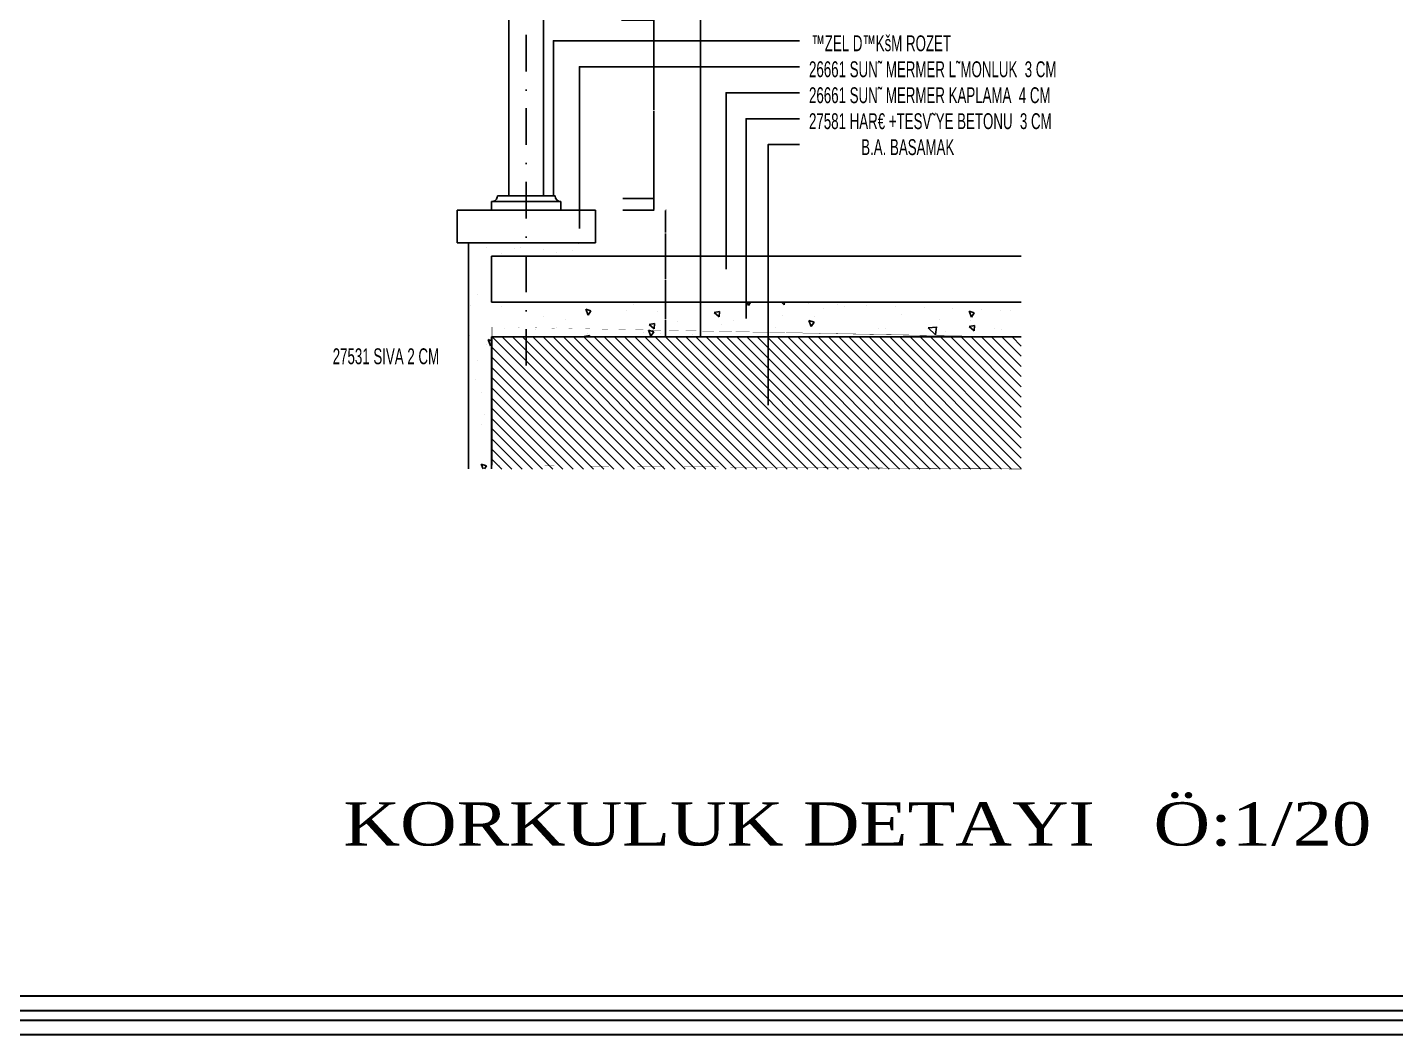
# Model space of a CAD drawing. Extents: x 386248 to 427517, y 4539405 to 4542296.
# Drawn here: x 415123.5 to 415597.9, y 4540298.7 to 4540647.9 of the extents above; entities that cross this region are included whole.
import ezdxf

# ---------------------------------------------------------------- set-up
doc = ezdxf.new("R2010")
doc.units = 0
doc.linetypes.add('DASHDOT', pattern=[25.399999999999995, 12.7, -6.349999999999998, 0, -6.349999999999998])
doc.layers.add('YAZI2', color=5, linetype='Continuous')
doc.layers.add('YAZILAR', color=1, linetype='Continuous', lineweight=30)
doc.styles.add('BASLIK', font='')
doc.styles.get("Standard").update_dxf_attribs({"font": 'arial.ttf'})
doc.styles.add('TROMANS', font='')
doc.styles.get('BASLIK').set_extended_font_data('Times New Roman Tur')
doc.styles.get('TROMANS').set_extended_font_data('Arial')
doc.dimstyles.get("Standard").update_dxf_attribs({"dimtxt": 0.18, "dimasz": 0.18, "dimexe": 0.18, "dimexo": 0.0625, "dimgap": 0.09, "dimtad": 0, "dimtih": 1, "dimtoh": 1, "dimdec": 4, "dimzin": 0, "dimdsep": 46, "dimtxsty": 'Standard', "dimcen": 0.09, "dimadec": 0, "dimazin": 0, "dimtfac": 1, "dimtdec": 4, "dimtofl": 0, "dimtmove": 0, "dimatfit": 3, "dimfxl": 1, "dimtolj": 1, "dimtzin": 0, "dimarcsym": 0})

# ---------------------------------------------------------------- blocks, each defined once
blk = doc.blocks.new('*D3951')
at = {"color": 0, "lineweight": -2}
for p, q in [((415344.7530346807, 4540584.366778228), (415344.7530346806, 4540576.726778228)), ((415344.8155346806, 4540584.546778227), (415344.9330346807, 4540584.546778227)), ((415344.7530346804, 4540568.726778229), (415344.7530346806, 4540576.366778228)), ((415344.6905346806, 4540568.546778229), (415344.5730346804, 4540568.546778229))]:
    blk.add_line(p, q, dxfattribs=at)
at = {"color": 0}
for points in [[(415344.7830346808, 4540584.366778228), (415344.7230346807, 4540584.366778228), (415344.7530346807, 4540584.546778227)], [(415344.7230346804, 4540568.726778229), (415344.7830346805, 4540568.726778229), (415344.7530346804, 4540568.546778229)]]:
    blk.add_solid(points, dxfattribs=at)
at = {"layer": 'Defpoints', "color": 0}
for p in [(415344.7530346806, 4540584.546778227), (415344.7530346807, 4540584.546778227), (415344.7530346806, 4540568.546778229)]:
    blk.add_point(p, dxfattribs=at)
at = {"color": 0, "insert": (415344.7530346806, 4540576.546778228), "char_height": 0.18, "attachment_point": 5}
blk.add_mtext('\\A1;4', dxfattribs=at)
blk = doc.blocks.new('*D3953')
at = {"color": 0, "lineweight": -2}
for p, q in [((415340.6707519205, 4540588.546778229), (415340.6707519206, 4540592.743945159)), ((415340.6707519206, 4540592.743945159), (415340.8507519205, 4540592.743945159)), ((415329.9258756306, 4540584.546778227), (415340.8507519204, 4540584.546778227)), ((415331.5811405497, 4540588.546778229), (415340.8507519205, 4540588.546778229)), ((415340.6707519204, 4540584.726778227), (415340.6707519205, 4540588.366778229))]:
    blk.add_line(p, q, dxfattribs=at)
at = {"color": 0}
for points in [[(415340.7007519205, 4540588.366778229), (415340.6407519205, 4540588.366778229), (415340.6707519205, 4540588.546778229)], [(415340.6407519204, 4540584.726778227), (415340.7007519205, 4540584.726778227), (415340.6707519204, 4540584.546778227)]]:
    blk.add_solid(points, dxfattribs=at)
at = {"layer": 'Defpoints', "color": 0}
for p in [(415329.8633756306, 4540584.546778227), (415331.5186405497, 4540588.546778229), (415340.6707519205, 4540588.546778229)]:
    blk.add_point(p, dxfattribs=at)
at = {"color": 0, "insert": (415340.973903353, 4540592.743945159), "char_height": 0.18, "attachment_point": 5}
blk.add_mtext('\\A1;1', dxfattribs=at)
blk = doc.blocks.new('*D3954')
at = {"color": 0, "lineweight": -2}
for p, q in [((415344.7530346807, 4540568.366778229), (415344.7530346806, 4540560.726778228)), ((415344.8155346806, 4540568.546778229), (415344.9330346807, 4540568.546778229)), ((415344.7530346804, 4540552.726778227), (415344.7530346806, 4540560.366778228)), ((415344.6905346809, 4540552.546778227), (415344.5730346804, 4540552.546778227))]:
    blk.add_line(p, q, dxfattribs=at)
at = {"color": 0}
for points in [[(415344.7830346808, 4540568.366778229), (415344.7230346807, 4540568.366778229), (415344.7530346807, 4540568.546778229)], [(415344.7230346804, 4540552.726778227), (415344.7830346805, 4540552.726778227), (415344.7530346804, 4540552.546778227)]]:
    blk.add_solid(points, dxfattribs=at)
at = {"layer": 'Defpoints', "color": 0}
for p in [(415344.7530346806, 4540568.546778229), (415344.7530346807, 4540568.546778229), (415344.7530346809, 4540552.546778227)]:
    blk.add_point(p, dxfattribs=at)
at = {"color": 0, "insert": (415344.7530346806, 4540560.546778228), "char_height": 0.18, "attachment_point": 5}
blk.add_mtext('\\A1;4', dxfattribs=at)
blk = doc.blocks.new('*D3955')
at = {"color": 0, "lineweight": -2}
for p, q in [((415344.753034681, 4540552.366778228), (415344.7530346809, 4540546.728742756)), ((415344.8155346809, 4540552.546778227), (415344.933034681, 4540552.546778227)), ((415344.7530346808, 4540540.726778227), (415344.7530346809, 4540546.364813698)), ((415344.690534681, 4540540.546778227), (415344.5730346808, 4540540.546778227))]:
    blk.add_line(p, q, dxfattribs=at)
at = {"color": 0}
for points in [[(415344.7830346811, 4540552.366778228), (415344.723034681, 4540552.366778228), (415344.753034681, 4540552.546778227)], [(415344.7230346808, 4540540.726778227), (415344.7830346808, 4540540.726778227), (415344.7530346808, 4540540.546778227)]]:
    blk.add_solid(points, dxfattribs=at)
at = {"layer": 'Defpoints', "color": 0}
for p in [(415344.7530346809, 4540552.546778227), (415344.753034681, 4540552.546778227), (415344.753034681, 4540540.546778227)]:
    blk.add_point(p, dxfattribs=at)
at = {"color": 0, "insert": (415344.7530346809, 4540546.546778227), "char_height": 0.18, "attachment_point": 5}
blk.add_mtext('\\A1;3', dxfattribs=at)
blk = doc.blocks.new('*D3958')
at = {"color": 0, "lineweight": -2}
for p, q in [((415329.4492134775, 4540650.295026174), (415340.9330346808, 4540650.295026174)), ((415340.7530346808, 4540650.115026174), (415340.7530346802, 4540619.198985766)), ((415340.7530346796, 4540588.726778227), (415340.7530346802, 4540618.835056708)), ((415329.9258756305, 4540588.546778227), (415340.9330346796, 4540588.546778227))]:
    blk.add_line(p, q, dxfattribs=at)
at = {"color": 0}
for points in [[(415340.7830346808, 4540650.115026174), (415340.7230346808, 4540650.115026174), (415340.7530346808, 4540650.295026174)], [(415340.7230346795, 4540588.726778227), (415340.7830346796, 4540588.726778227), (415340.7530346796, 4540588.546778227)]]:
    blk.add_solid(points, dxfattribs=at)
at = {"layer": 'Defpoints', "color": 0}
for p in [(415329.3867134775, 4540650.295026174), (415340.7530346808, 4540650.295026174), (415329.8633756305, 4540588.546778227)]:
    blk.add_point(p, dxfattribs=at)
at = {"color": 0, "insert": (415340.7530346802, 4540619.017021237), "char_height": 0.18, "attachment_point": 5}
blk.add_mtext('\\A1;30', dxfattribs=at)
blk = doc.blocks.new('*D3960')
at = {"color": 0, "lineweight": -2}
for p, q in [((415356.9000716186, 4540882.115026174), (415356.9000716152, 4540711.602805338)), ((415356.9625716184, 4540882.295026174), (415357.0800716185, 4540882.295026174)), ((415356.9000716118, 4540540.726778227), (415356.9000716152, 4540711.238999062)), ((415356.8375716216, 4540540.546778227), (415356.7200716118, 4540540.546778227))]:
    blk.add_line(p, q, dxfattribs=at)
at = {"color": 0}
for points in [[(415356.9300716186, 4540882.115026174), (415356.8700716185, 4540882.115026174), (415356.9000716186, 4540882.295026174)], [(415356.8700716118, 4540540.726778227), (415356.9300716118, 4540540.726778227), (415356.9000716118, 4540540.546778227)]]:
    blk.add_solid(points, dxfattribs=at)
at = {"layer": 'Defpoints', "color": 0}
for p in [(415356.9000716184, 4540882.295026174), (415356.9000716186, 4540882.295026174), (415356.9000716216, 4540540.546778227)]:
    blk.add_point(p, dxfattribs=at)
at = {"color": 0, "insert": (415356.9000716152, 4540711.4209022), "char_height": 0.18, "attachment_point": 5}
blk.add_mtext('\\A1;100', dxfattribs=at)

msp = doc.modelspace()

# ---------------------------------------------------------------- linework, layer by layer
at = {"linetype": 'DASHDOT'}
msp.add_line((415296.4571270209, 4540530.59256775), (415296.4571270182, 4540829.295026172), dxfattribs=at)
for p, q in [((415290.4571270202, 4540589.439126815), (415290.4571270196, 4540651.902721328)), ((415302.4571270202, 4540589.439126815), (415302.4571270195, 4540651.902721328)), ((415306.4571270206, 4540589.439126815), (415286.457127022, 4540589.439126815)), ((415308.4571270202, 4540587.439126815), (415284.4571270205, 4540587.439126815)), ((415284.4571270205, 4540587.439126815), (415284.4571270205, 4540584.546778227)), ((415308.4571270202, 4540584.546778227), (415308.4571270202, 4540587.439126815))]:
    msp.add_line(p, q)
at = {"color": 51}
for p, q in [((415272.4571270202, 4540584.546778227), (415320.4571270203, 4540584.546778227)), ((415272.4571270202, 4540584.546778227), (415272.4571270203, 4540573.225020059)), ((415320.4571270203, 4540584.546778227), (415320.4571270205, 4540573.225020059)), ((415272.4571270203, 4540573.225020059), (415320.4571270205, 4540573.225020059)), ((415276.4571270205, 4540573.225020059), (415276.4571270213, 4540494.783173406)), ((415284.4571270205, 4540568.546778227), (415284.4571270208, 4540552.546778227)), ((415284.4571270205, 4540568.546778227), (415468.0542030804, 4540568.546778229)), ((415284.4571270208, 4540552.546778227), (415468.0542030806, 4540552.546778229))]:
    msp.add_line(p, q, dxfattribs=at)
at = {"color": 0}
for p, q in [((415276.5257892998, 4540572.89379994), (415276.5257892998, 4540572.89379994)), ((415282.5262722197, 4540571.521201488), (415282.5262722197, 4540571.521201488)), ((415292.5130878346, 4540571.156405831), (415292.5130878346, 4540571.156405831)), ((415294.4257028478, 4540571.655180137), (415294.4257028478, 4540571.655180137)), ((415302.4999034495, 4540570.79161017), (415302.4999034495, 4540570.79161017)), ((415306.6379436938, 4540573.086892726), (415306.6379436938, 4540573.086892726)), ((415312.4867190644, 4540570.42681451), (415312.4867190644, 4540570.42681451)), ((415314.5145286682, 4540572.805338902), (415314.5145286682, 4540572.805338902)), ((415287.7426577246, 4540569.49676144), (415287.7426577246, 4540569.49676144)), ((415307.1022653224, 4540569.980155507), (415307.1022653224, 4540569.980155507)), ((415277.108547133, 4540551.434292031), (415277.108547133, 4540551.434292031)), ((415279.5289387698, 4540555.398214862), (415279.5289387698, 4540555.398214862)), ((415333.6516443891, 4540551.844127391), (415333.6516443891, 4540551.844127391)), ((415373.4820558083, 4540551.423337414), (415373.0508072852, 4540552.546778227)), ((415373.4820537241, 4540551.423336904), (415374.2398244642, 4540552.546778227)), ((415384.5067461557, 4540552.470142918), (415384.5067461557, 4540552.470142918)), ((415385.9294494973, 4540551.724695731), (415384.9497297284, 4540552.546778227)), ((415385.9294486119, 4540551.724693487), (415386.0013717068, 4540552.546778227)), ((415394.4935617707, 4540552.105347257), (415394.4935617707, 4540552.105347257)), ((415404.4803773859, 4540551.740551597), (415404.4803773859, 4540551.740551597)), ((415406.6543541372, 4540551.238739965), (415406.6543541372, 4540551.238739965)), ((415414.4671930005, 4540551.375755936), (415414.4671930005, 4540551.375755936)), ((415287.9521625832, 4540551.052400734), (415287.9521625832, 4540551.052400734)), ((415302.3958721079, 4540547.640046577), (415302.3958721079, 4540547.640046577)), ((415310.1210351334, 4540546.6301866), (415310.1210351334, 4540546.6301866)), ((415317.8944863732, 4540548.115045752), (415317.0881584865, 4540550.215601712)), ((415318.9022955806, 4540549.60238423), (415317.0894209992, 4540550.210673953)), ((415317.8944843063, 4540548.115045252), (415318.9010315324, 4540549.607312881)), ((415331.2913823129, 4540549.792525655), (415331.2913823129, 4540549.792525655)), ((415342.1349977635, 4540549.410634356), (415342.1349977635, 4540549.410634356)), ((415363.3636854833, 4540547.562155713), (415361.6400854863, 4540549.008427835)), ((415363.5218255747, 4540549.350368746), (415361.6413450278, 4540549.003491888)), ((415363.3636846009, 4540547.562153479), (415363.5205649378, 4540549.355303936)), ((415380.1566822638, 4540550.079657709), (415380.1566822638, 4540550.079657709)), ((415385.4742174934, 4540548.150759277), (415385.4742174934, 4540548.150759277)), ((415396.3178329433, 4540547.768867977), (415396.3178329433, 4540547.768867977)), ((415399.5162898613, 4540550.563051775), (415399.5162898613, 4540550.563051775)), ((415424.4540086155, 4540551.010960277), (415424.4540086155, 4540551.010960277)), ((415426.7423150798, 4540548.441696744), (415426.7423150798, 4540548.441696744)), ((415434.4408242304, 4540550.646164618), (415434.4408242304, 4540550.646164618)), ((415439.6570526732, 4540546.508992896), (415439.6570526732, 4540546.508992896)), ((415444.4276398455, 4540550.281368959), (415444.4276398455, 4540550.281368959)), ((415450.8241266012, 4540547.432169124), (415450.0177987147, 4540549.532725083)), ((415451.8319350098, 4540548.919403502), (415450.019060428, 4540549.527693227)), ((415450.8241244934, 4540547.432168599), (415451.8306717197, 4540548.924436228)), ((415454.4144554602, 4540549.916573301), (415454.4144554602, 4540549.916573301)), ((415460.8371893172, 4540549.596973588), (415460.8371893172, 4540549.596973588)), ((415464.4012710752, 4540549.55177764), (415464.4012710752, 4540549.55177764)), ((415288.9408984894, 4540543.542205907), (415288.9408984894, 4540543.542205907)), ((415299.7845139399, 4540543.160314612), (415299.7845139399, 4540543.160314612)), ((415307.0190063122, 4540543.852464009), (415307.0190063122, 4540543.852464009)), ((415317.645137702, 4540541.671496082), (415317.645137702, 4540541.671496082)), ((415337.0047452999, 4540542.154890147), (415337.0047452999, 4540542.154890147)), ((415339.6489877305, 4540540.815585801), (415338.8426598439, 4540542.916141763)), ((415340.6567911853, 4540542.30290731), (415338.8439166037, 4540542.911197037)), ((415340.79792147, 4540543.399615698), (415339.0743214727, 4540544.845887818)), ((415340.9560583663, 4540545.187846361), (415339.0755778198, 4540544.840969502)), ((415339.6489856578, 4540540.815585292), (415340.6555328842, 4540542.307852928)), ((415340.7979205899, 4540543.399613472), (415340.954800927, 4540545.192763928)), ((415343.1237336694, 4540541.900439531), (415343.1237336694, 4540541.900439531)), ((415345.0077456805, 4540543.764002971), (415345.0077456805, 4540543.764002971)), ((415348.9009099828, 4540545.875576897), (415348.9009099828, 4540545.875576897)), ((415364.3038703136, 4540544.988420222), (415364.3038703136, 4540544.988420222)), ((415368.2605175807, 4540546.358970962), (415368.2605175807, 4540546.358970962)), ((415382.9964850491, 4540543.675541937), (415382.9964850491, 4540543.675541937)), ((415395.2365571658, 4540544.123877464), (415394.4302292794, 4540546.224433424)), ((415396.2443630974, 4540545.611155406), (415394.4314885159, 4540546.219445132)), ((415395.2365550754, 4540544.123876949), (415396.243102302, 4540545.616144579)), ((415395.486542799, 4540544.237615932), (415395.486542799, 4540544.237615932)), ((415418.4867054939, 4540543.346653841), (415418.4867054939, 4540543.346653841)), ((415420.9852244175, 4540543.587080901), (415420.9852244175, 4540543.587080901)), ((415438.311359171, 4540541.326069407), (415435.8760626693, 4540543.66272427)), ((415438.7253715295, 4540543.98905481), (415435.8762772323, 4540543.657609277)), ((415438.3113584524, 4540541.32607), (415438.7251559875, 4540543.994172622)), ((415441.9915806737, 4540542.47314625), (415441.9915806737, 4540542.47314625)), ((415451.744177489, 4540542.694510302), (415450.0205774916, 4540544.140782424)), ((415451.9023134622, 4540544.482654452), (415450.0218329155, 4540544.135777596)), ((415450.5006681237, 4540546.127101599), (415450.5006681237, 4540546.127101599)), ((415451.7441766014, 4540542.694508034), (415451.9010569385, 4540544.487658491)), ((415458.9739637858, 4540543.498619867), (415458.9739637858, 4540543.498619867)), ((415461.3511882717, 4540542.956540315), (415461.3511882717, 4540542.956540315)), ((415276.9010634998, 4540540.901288691), (415276.9010634998, 4540540.901288691)), ((415282.5320882399, 4540537.902629777), (415282.5320882399, 4540537.902629777)), ((415284.0614182951, 4540537.507294143), (415283.2550904087, 4540539.607850102)), ((415284.4571270209, 4540539.200039902), (415283.2563446916, 4540539.602948938)), ((415284.0614162399, 4540537.507293642), (415284.4571270209, 4540538.093959002)), ((415326.867446741, 4540494.738083444), (415284.5571270208, 4540537.048403163)), ((415330.402980647, 4540494.738083444), (415284.5942858647, 4540540.546778225)), ((415333.9385145532, 4540494.738083444), (415288.1298197706, 4540540.546778225)), ((415337.4740484588, 4540494.738083444), (415291.6653536765, 4540540.546778225)), ((415341.0095823648, 4540494.738083444), (415295.2008875827, 4540540.546778225)), ((415344.5451162708, 4540494.738083444), (415298.7364214884, 4540540.546778225)), ((415348.0806501767, 4540494.738083444), (415302.2719553941, 4540540.546778225)), ((415351.6161840826, 4540494.738083444), (415305.8074893001, 4540540.546778225)), ((415355.1517179885, 4540494.738083444), (415309.3430232062, 4540540.546778225)), ((415358.6872518945, 4540494.738083444), (415312.8785571122, 4540540.546778225)), ((415362.2227858005, 4540494.738083444), (415316.4140910181, 4540540.546778225)), ((415316.6713147413, 4540540.546778225), (415316.5085574592, 4540540.683347802)), ((415318.3902911578, 4540541.025323972), (415316.5098106113, 4540540.678447115)), ((415318.3467408983, 4540540.546778225), (415318.389036916, 4540541.030223919)), ((415365.7583197065, 4540494.738083444), (415319.9496249241, 4540540.546778225)), ((415369.2938536124, 4540494.738083444), (415323.4851588298, 4540540.546778225)), ((415372.8293875182, 4540494.738083444), (415327.0206927359, 4540540.546778225)), ((415376.3649214242, 4540494.738083444), (415330.5562266419, 4540540.546778227)), ((415379.9004553303, 4540494.738083444), (415334.0917605478, 4540540.546778227)), ((415383.435989236, 4540494.738083444), (415337.6272944538, 4540540.546778227)), ((415386.971523142, 4540494.738083444), (415341.1628283596, 4540540.546778227)), ((415390.5070570478, 4540494.738083444), (415344.6983622657, 4540540.546778227)), ((415394.0425909539, 4540494.738083444), (415348.2338961715, 4540540.546778227)), ((415397.5781248597, 4540494.738083444), (415351.7694300774, 4540540.546778227)), ((415353.9673491201, 4540541.518548233), (415353.9673491201, 4540541.518548233)), ((415401.1136587657, 4540494.738083444), (415355.3049639834, 4540540.546778227)), ((415404.6491926717, 4540494.738083444), (415358.8404978893, 4540540.546778227)), ((415408.1847265776, 4540494.738083444), (415362.3760317953, 4540540.546778227)), ((415411.7202604835, 4540494.738083444), (415365.9115657011, 4540540.546778227)), ((415415.2557943894, 4540494.738083444), (415369.4470996073, 4540540.546778227)), ((415418.7913282953, 4540494.738083444), (415372.9826335133, 4540540.546778227)), ((415422.3268622015, 4540494.738083444), (415376.5181674191, 4540540.546778227)), ((415425.8623961071, 4540494.738083444), (415380.0537013248, 4540540.546778227)), ((415429.3979300131, 4540494.738083444), (415383.5892352308, 4540540.546778227)), ((415432.933463919, 4540494.738083445), (415387.1247691369, 4540540.546778227)), ((415436.4689978249, 4540494.738083445), (415390.6603030427, 4540540.546778227)), ((415440.004531731, 4540494.738083445), (415394.1958369485, 4540540.546778227)), ((415443.5400656369, 4540494.738083445), (415397.7313708544, 4540540.546778227)), ((415447.0755995429, 4540494.738083445), (415401.2669047604, 4540540.546778227)), ((415450.6111334487, 4540494.738083445), (415404.8024386663, 4540540.546778227)), ((415454.1466673548, 4540494.738083445), (415408.3379725723, 4540540.546778227)), ((415457.6822012606, 4540494.738083445), (415411.8735064784, 4540540.546778227)), ((415461.2177351665, 4540494.738083445), (415415.4090403841, 4540540.546778227)), ((415464.7532690724, 4540494.738083445), (415418.9445742902, 4540540.546778227)), ((415468.0542030814, 4540494.972683342), (415422.480108196, 4540540.546778227)), ((415468.0542030813, 4540498.508217249), (415426.015642102, 4540540.546778227)), ((415468.0542030812, 4540502.043751154), (415429.5511760082, 4540540.546778227)), ((415468.0542030812, 4540505.57928506), (415433.0867099138, 4540540.546778227)), ((415468.0542030811, 4540509.114818967), (415436.6222438198, 4540540.546778227)), ((415468.0542030813, 4540512.650352874), (415440.1577777258, 4540540.546778227)), ((415468.054203081, 4540516.185886779), (415443.6933116317, 4540540.546778227)), ((415468.0542030809, 4540519.721420688), (415447.2288455377, 4540540.546778227)), ((415468.0542030811, 4540523.256954591), (415450.7643794435, 4540540.546778227)), ((415468.0542030809, 4540526.792488498), (415454.2999133495, 4540540.546778227)), ((415468.0542030808, 4540530.328022405), (415457.8354472556, 4540540.546778227)), ((415468.0542030808, 4540533.86355631), (415461.3709811613, 4540540.546778227)), ((415468.0542030809, 4540537.399090215), (415464.9065150673, 4540540.546778227)), ((415279.6029026662, 4540532.487780732), (415279.6029026662, 4540532.487780732)), ((415323.3319128353, 4540494.738083444), (415284.5571270208, 4540533.512869257)), ((415319.7963789291, 4540494.738083444), (415284.5571270208, 4540529.977335352)), ((415278.821621436, 4540525.748093014), (415278.821621436, 4540525.748093014)), ((415316.2608450234, 4540494.738083444), (415284.557127021, 4540526.441801446)), ((415312.7253111173, 4540494.738083444), (415284.5571270209, 4540522.906267541)), ((415281.0987328293, 4540521.12582262), (415281.0987328293, 4540521.12582262)), ((415309.1897772113, 4540494.738083444), (415284.557127021, 4540519.370733635)), ((415282.0874687355, 4540513.615627796), (415282.0874687355, 4540513.615627796)), ((415305.6542433054, 4540494.738083444), (415284.5571270209, 4540515.835199728)), ((415280.9339392231, 4540510.344991034), (415280.9339392231, 4540510.344991034)), ((415302.1187093998, 4540494.738083444), (415284.557127021, 4540512.299665823)), ((415298.5831754934, 4540494.738083444), (415284.557127021, 4540508.764131918)), ((415295.0476415877, 4540494.738083444), (415284.5571270211, 4540505.228598011)), ((415291.5121076819, 4540494.738083444), (415284.557127021, 4540501.693064106)), ((415281.5091704683, 4540494.783173406), (415280.8524583269, 4540496.493967022)), ((415282.6665534713, 4540495.880778422), (415280.8536788903, 4540496.489068146)), ((415281.9216825273, 4540494.783173406), (415282.6653313882, 4540495.88567818)), ((415287.976573776, 4540494.738083444), (415284.5571270211, 4540498.157530199))]:
    msp.add_line(p, q, dxfattribs=at)
for points in [[(415305.8997221258, 4540589.439126815), (415305.8997221252, 4540643.199206903), (415391.1967341515, 4540643.199206904)], [(415314.899722126, 4540578.146936753), (415314.8997221254, 4540634.199206903), (415391.1967341516, 4540634.199206904)], [(415365.7694122614, 4540564.029908129), (415365.7694122609, 4540625.199206904), (415391.1967341517, 4540625.199206904)], [(415372.6659979969, 4540546.900675787), (415372.6659979963, 4540616.199206904), (415391.1967341518, 4540616.199206904)], [(415380.326817156, 4540516.918598027), (415380.3268171553, 4540607.199206904), (415391.1967341517, 4540607.199206904)], [(415284.4571270212, 4540494.783173406), (415284.4571270209, 4540540.546778225), (415468.0542030807, 4540540.546778227)]]:
    msp.add_lwpolyline(points)
at = {"const_width": 0.2}
for points in [[(415284.5571270213, 4540494.783173406), (415284.5571270208, 4540540.446778226), (415468.0542030807, 4540540.446778228)], [(415284.6942858644, 4540540.446778226), (415284.6942858648, 4540494.783173406), (415468.1913619249, 4540494.783173407)]]:
    msp.add_lwpolyline(points, dxfattribs=at)
for centre, start, end in [((415284.4571270205, 4540589.439126815), 269.9999999983324, 0), ((415308.4571270203, 4540589.439126815), 180, 269.9999999983324)]:
    msp.add_arc(centre, 2, start, end)
at = {"layer": 'YAZILAR', "color": 133, "ltscale": 5}
for p, q in [((414246.9282185309, 4540312.109380874), (416066.0735467496, 4540312.109380891)), ((414246.928218531, 4540307.109380874), (416066.0735467499, 4540307.109380892)), ((414246.928218531, 4540303.710423839), (416066.0735467498, 4540303.710423857)), ((414246.9282185309, 4540298.710423839), (416066.0735467498, 4540298.710423857))]:
    msp.add_line(p, q, dxfattribs=at)

# ---------------------------------------------------------------- texts
at = {"style": 'TROMANS', "width": 0.6}
for s, p in [('™ZEL D™KšM ROZET', (415395.3586119321, 4540639.58732611)), ('26661 SUN˜ MERMER L˜MONLUK  3 CM', (415394.506650109, 4540630.587326112)), ('26661 SUN˜ MERMER KAPLAMA  4 CM', (415394.5066501092, 4540621.587326109)), ('27581 HAR€ +TESV˜YE BETONU  3 CM', (415394.5066501093, 4540612.587326112)), ('B.A. BASAMAK', (415412.6030595695, 4540603.587326109)), ('27531 SIVA 2 CM', (415229.3412509451, 4540531.100251542))]:
    msp.add_text(s, height=5.5, dxfattribs=at).set_placement(p)
at = {"layer": 'YAZI2', "style": 'BASLIK', "width": 1.199999999999999}
msp.add_text('KORKULUK DETAYI   Ö:1/20', height=15, dxfattribs=at).set_placement((415233.063652328, 4540364.259561942))

# ---------------------------------------------------------------- dimensions: what is measured, and where the dimension line sits
for base, p1, p2, text, picture, middle in [((415356.9000716186, 4540882.295026174), (415356.9000716216, 4540540.546778227), (415356.9000716184, 4540882.295026174), '100', '*D3960', (415356.9000716152, 4540711.4209022)), ((415344.7530346807, 4540584.546778227), (415344.7530346806, 4540568.546778229), (415344.7530346806, 4540584.546778227), '4', '*D3951', (415344.7530346806, 4540576.546778228)), ((415344.7530346807, 4540568.546778229), (415344.7530346809, 4540552.546778227), (415344.7530346806, 4540568.546778229), '4', '*D3954', (415344.7530346806, 4540560.546778228)), ((415344.753034681, 4540552.546778227), (415344.753034681, 4540540.546778227), (415344.7530346809, 4540552.546778227), '3', '*D3955', (415344.7530346809, 4540546.546778227))]:
    dim = msp.add_linear_dim(base=base, p1=p1, p2=p2, angle=269.9999999988644, text=text, dimstyle='Standard', override={"dimdec": 0})
    dim.commit()
    dim.dimension.update_dxf_attribs({"geometry": picture, "text_midpoint": middle})
for base, p1, p2, text, picture, middle in [((415340.7530346808, 4540650.295026174), (415329.8633756305, 4540588.546778227), (415329.3867134775, 4540650.295026174), '30', '*D3958', (415340.7530346802, 4540619.017021237)), ((415340.6707519205, 4540588.546778229), (415329.8633756306, 4540584.546778227), (415331.5186405497, 4540588.546778229), '1', '*D3953', (415340.973903353, 4540592.743945159))]:
    dim = msp.add_linear_dim(base=base, p1=p1, p2=p2, angle=269.9999999988644, text=text, dimstyle='Standard', override={"dimdec": 0})
    dim.commit()
    dim.dimension.update_dxf_attribs({"geometry": picture, "text_midpoint": middle, "dimtype": 160})

doc.saveas('drawing.dxf')
